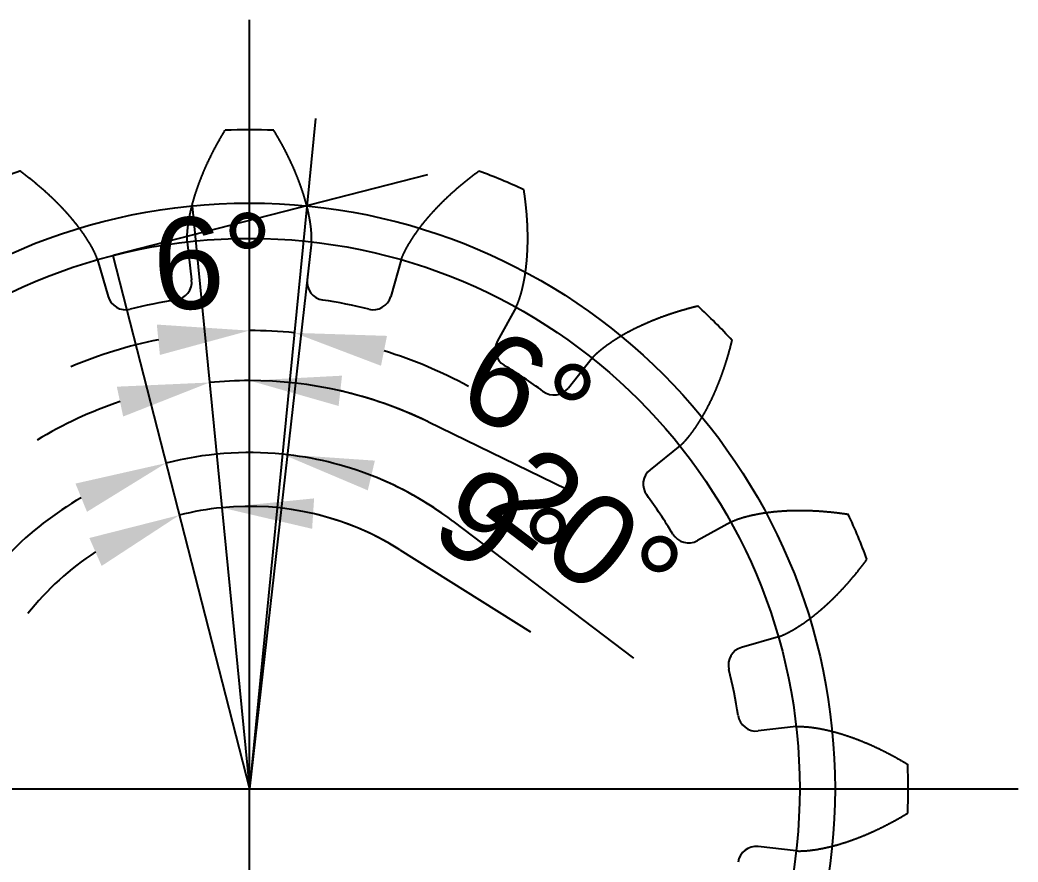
# Model space of a CAD drawing. Header units: millimetres. Extents: x 2331 to 2507, y 1421 to 1555.
# Drawn here: x 2403.15 to 2430.41, y 1525.05 to 1548.05 of the extents above; entities that cross this region are included whole.
import ezdxf

# ---------------------------------------------------------------- set-up
doc = ezdxf.new("R2010")
doc.units = ezdxf.units.MM
doc.header["$LTSCALE"] = 0.1
doc.styles.get("Standard").update_dxf_attribs({"font": 'arial.ttf'})
doc.dimstyles.new('ISO-25', dxfattribs={"dimtxt": 2.5, "dimasz": 2.5, "dimexe": 1.25, "dimexo": 0.625, "dimtad": 1, "dimtxsty": 'Standard', "dimcen": 2.5, "dimadec": 0, "dimazin": 0, "dimtfac": 1, "dimtmove": 0, "dimatfit": 3, "dimfxl": 0, "dimarcsym": 0})

# ---------------------------------------------------------------- blocks, each defined once
blk = doc.blocks.new('*D25')
at = {"color": 0, "lineweight": -2, "transparency": 16777216}
for start, end in [(84.375, 90), (101.465, 112.93), (61.445, 72.91)]:
    blk.add_arc((2409.414, 1527.052), 12.515, start, end, dxfattribs=at)
at = {"color": 0, "transparency": 16777216}
for points in [[(2406.885, 1539.732), (2406.969, 1538.902), (2409.414, 1539.567)], [(2413.01, 1538.606), (2413.174, 1539.423), (2410.641, 1539.506)]]:
    blk.add_solid(points, dxfattribs=at)
at = {"layer": 'Defpoints', "color": 0, "transparency": 16777216}
for p in [(2409.414, 1548.052), (2411.217, 1545.357), (2410.233, 1539.54), (2409.414, 1527.052), (2409.414, 1506.052)]:
    blk.add_point(p, dxfattribs=at)
at = {"color": 0, "transparency": 16777216, "insert": (2408.444, 1541.435), "char_height": 2.5, "attachment_point": 5, "rotation": 3.8609}
blk.add_mtext('6°', dxfattribs=at)
blk = doc.blocks.new('*D26')
at = {"color": 0, "lineweight": -2, "transparency": 16777216}
blk.add_line((2414.287, 1537.082), (2418.088, 1535.235), dxfattribs=at)
for start, end in [(90, 95.6108), (64.0875, 90), (64.2537, 77.1268), (108.484, 121.3572)]:
    blk.add_arc((2409.414, 1527.052), 11.15, start, end, dxfattribs=at)
at = {"color": 0, "transparency": 16777216}
for points in [[(2411.852, 1537.508), (2411.945, 1538.336), (2409.414, 1538.203)], [(2405.792, 1538.035), (2405.966, 1537.22), (2408.324, 1538.149)]]:
    blk.add_solid(points, dxfattribs=at)
at = {"layer": 'Defpoints', "color": 0, "transparency": 16777216}
for p in [(2409.414, 1548.052), (2407.85, 1542.975), (2408.687, 1538.179), (2409.414, 1527.052), (2409.414, 1506.052)]:
    blk.add_point(p, dxfattribs=at)
at = {"color": 0, "transparency": 16777216, "insert": (2417.019, 1537.869), "char_height": 2.5, "attachment_point": 5, "rotation": 334.0875}
blk.add_mtext('6°', dxfattribs=at)
blk = doc.blocks.new('*D27')
at = {"color": 0, "lineweight": -2, "transparency": 16777216}
blk.add_line((2413.526, 1533.58), (2417.09, 1531.336), dxfattribs=at)
for start, end in [(95.6108, 104.375), (57.7959, 95.6108), (58.3141, 76.9625), (123.0234, 141.6718)]:
    blk.add_arc((2409.414, 1527.052), 7.715, start, end, dxfattribs=at)
at = {"color": 0, "transparency": 16777216}
for points in [[(2411.128, 1534.153), (2411.182, 1534.984), (2408.66, 1534.73)], [(2405.042, 1533.902), (2405.377, 1533.139), (2407.499, 1534.526)]]:
    blk.add_solid(points, dxfattribs=at)
at = {"layer": 'Defpoints', "color": 0, "transparency": 16777216}
for p in [(2407.85, 1542.975), (2405.682, 1541.617), (2407.882, 1534.614), (2409.414, 1527.052), (2409.414, 1527.052)]:
    blk.add_point(p, dxfattribs=at)
at = {"color": 0, "transparency": 16777216, "insert": (2416.321, 1534.067), "char_height": 2.5, "attachment_point": 5, "rotation": 327.7959}
blk.add_mtext('9°', dxfattribs=at)
blk = doc.blocks.new('*D28')
at = {"color": 0, "lineweight": -2, "transparency": 16777216}
blk.add_line((2414.969, 1534.365), (2419.904, 1530.616), dxfattribs=at)
for start, end in [(84.375, 104.375), (52.7787, 84.375), (53.0804, 68.7277), (120.0223, 135.6696)]:
    blk.add_arc((2409.414, 1527.052), 9.183, start, end, dxfattribs=at)
at = {"color": 0, "transparency": 16777216}
for points in [[(2412.649, 1535.204), (2412.843, 1536.015), (2410.314, 1536.191)], [(2404.663, 1535.389), (2404.977, 1534.617), (2407.135, 1535.947)]]:
    blk.add_solid(points, dxfattribs=at)
at = {"layer": 'Defpoints', "color": 0, "transparency": 16777216}
for p in [(2411.217, 1545.357), (2405.682, 1541.617), (2408.183, 1536.152), (2409.414, 1527.052), (2409.414, 1527.052)]:
    blk.add_point(p, dxfattribs=at)
at = {"color": 0, "transparency": 16777216, "insert": (2418.587, 1534.004), "char_height": 2.5, "attachment_point": 5, "rotation": 322.7787}
blk.add_mtext('20°', dxfattribs=at)

msp = doc.modelspace()

# ---------------------------------------------------------------- linework, layer by layer
for p, q in [((2409.414, 1506.052), (2409.414, 1548.052)), ((2411.217, 1545.357), (2409.414, 1527.052)), ((2414.28, 1543.82), (2405.682, 1541.617)), ((2407.85, 1542.975), (2409.414, 1527.052)), ((2407.718, 1541.991), (2407.836, 1540.954)), ((2411.111, 1541.991), (2409.414, 1527.052)), ((2411.111, 1541.991), (2410.993, 1540.954)), ((2405.265, 1541.503), (2405.553, 1540.5)), ((2405.682, 1541.617), (2409.414, 1527.052)), ((2413.564, 1541.503), (2413.276, 1540.5)), ((2416.699, 1540.205), (2416.193, 1539.292)), ((2418.778, 1538.815), (2418.128, 1537.999)), ((2421.178, 1536.416), (2420.361, 1535.766)), ((2422.567, 1534.337), (2421.654, 1533.831)), ((2423.866, 1531.202), (2422.862, 1530.914)), ((2424.353, 1528.749), (2423.316, 1528.631)), ((2388.414, 1527.052), (2430.414, 1527.052)), ((2424.353, 1525.356), (2423.316, 1525.473))]:
    msp.add_line(p, q)
for radius in [16, 15.035]:
    msp.add_circle((2409.414, 1527.052), radius)
for centre, radius, start, end in [((2409.414, 1527.052), 18, 87.881, 92.119), ((2409.414, 1527.052), 18, 110.381, 114.619), ((2409.414, 1527.052), 18, 65.381, 69.619), ((2407.339, 1540.898), 0.5, 278.5257, 6.479), ((2411.49, 1540.898), 0.5, 173.521, 261.4743), ((2406.034, 1540.638), 0.5, 196.021, 283.9743), ((2412.795, 1540.638), 0.5, 256.0257, 343.979), ((2409.414, 1527.052), 13.5, 98.5257, 103.9743), ((2409.414, 1527.052), 13.5, 76.0257, 81.4743), ((2409.414, 1527.052), 18, 42.881, 47.119), ((2416.63, 1539.049), 0.5, 151.021, 238.9743), ((2409.414, 1527.052), 13.5, 53.5257, 58.9743), ((2417.737, 1538.31), 0.5, 233.5257, 321.479), ((2420.672, 1535.375), 0.5, 128.521, 216.4743), ((2409.414, 1527.052), 13.5, 31.0257, 36.4743), ((2409.414, 1527.052), 18, 20.381, 24.619), ((2421.412, 1534.268), 0.5, 211.0257, 298.979), ((2423, 1530.433), 0.5, 106.021, 193.9743), ((2409.414, 1527.052), 13.5, 8.5257, 13.9743), ((2423.26, 1529.128), 0.5, 188.5257, 276.479), ((2409.414, 1527.052), 18, 357.881, 2.119), ((2423.26, 1524.977), 0.5, 83.521, 171.4743)]:
    msp.add_arc(centre, radius, start, end)
for points in [[(2407.718, 1541.991), (2407.716, 1542.011), (2407.715, 1542.031), (2407.715, 1542.051), (2407.714, 1542.072), (2407.714, 1542.092), (2407.714, 1542.112), (2407.715, 1542.132), (2407.715, 1542.152), (2407.716, 1542.173), (2407.717, 1542.193), (2407.718, 1542.213), (2407.719, 1542.233), (2407.721, 1542.254), (2407.722, 1542.274), (2407.724, 1542.294), (2407.726, 1542.315), (2407.728, 1542.335), (2407.73, 1542.355), (2407.732, 1542.376), (2407.735, 1542.396), (2407.737, 1542.417), (2407.74, 1542.437), (2407.743, 1542.458), (2407.746, 1542.478), (2407.749, 1542.499), (2407.752, 1542.519), (2407.755, 1542.54), (2407.758, 1542.56), (2407.762, 1542.581), (2407.765, 1542.601), (2407.769, 1542.622), (2407.772, 1542.642), (2407.776, 1542.663), (2407.78, 1542.683), (2407.784, 1542.704), (2407.788, 1542.724), (2407.793, 1542.745), (2407.797, 1542.766), (2407.801, 1542.786), (2407.806, 1542.807), (2407.81, 1542.827), (2407.815, 1542.848), (2407.82, 1542.869), (2407.825, 1542.889), (2407.83, 1542.91), (2407.835, 1542.93), (2407.84, 1542.951), (2407.845, 1542.972), (2407.851, 1542.992), (2407.856, 1543.013), (2407.861, 1543.034), (2407.867, 1543.054), (2407.873, 1543.075), (2407.878, 1543.096), (2407.884, 1543.116), (2407.89, 1543.137), (2407.896, 1543.158), (2407.902, 1543.178), (2407.908, 1543.199), (2407.915, 1543.22), (2407.921, 1543.241), (2407.927, 1543.261), (2407.934, 1543.282), (2407.94, 1543.303), (2407.947, 1543.323), (2407.954, 1543.344), (2407.961, 1543.365), (2407.968, 1543.386), (2407.974, 1543.406), (2407.982, 1543.427), (2407.989, 1543.448), (2407.996, 1543.469), (2408.003, 1543.489), (2408.01, 1543.51), (2408.018, 1543.531), (2408.025, 1543.551), (2408.033, 1543.572), (2408.041, 1543.593), (2408.048, 1543.614), (2408.056, 1543.634), (2408.064, 1543.655), (2408.072, 1543.676), (2408.08, 1543.697), (2408.088, 1543.717), (2408.096, 1543.738), (2408.104, 1543.759), (2408.113, 1543.78), (2408.121, 1543.8), (2408.129, 1543.821), (2408.138, 1543.842), (2408.147, 1543.863), (2408.155, 1543.883), (2408.164, 1543.904), (2408.173, 1543.925), (2408.182, 1543.946), (2408.191, 1543.966), (2408.2, 1543.987), (2408.209, 1544.008), (2408.218, 1544.028), (2408.227, 1544.049), (2408.236, 1544.07), (2408.246, 1544.091), (2408.255, 1544.111), (2408.265, 1544.132), (2408.274, 1544.153), (2408.284, 1544.174), (2408.294, 1544.194), (2408.303, 1544.215), (2408.313, 1544.236), (2408.323, 1544.256), (2408.333, 1544.277), (2408.343, 1544.298), (2408.353, 1544.318), (2408.363, 1544.339), (2408.374, 1544.36), (2408.384, 1544.381), (2408.394, 1544.401), (2408.405, 1544.422), (2408.415, 1544.443), (2408.426, 1544.463), (2408.437, 1544.484), (2408.447, 1544.505), (2408.458, 1544.525), (2408.469, 1544.546), (2408.48, 1544.567), (2408.491, 1544.587), (2408.502, 1544.608), (2408.513, 1544.628), (2408.524, 1544.649), (2408.535, 1544.67), (2408.547, 1544.69), (2408.558, 1544.711), (2408.57, 1544.732), (2408.581, 1544.752), (2408.593, 1544.773), (2408.604, 1544.793), (2408.616, 1544.814), (2408.628, 1544.834), (2408.64, 1544.855), (2408.651, 1544.876), (2408.663, 1544.896), (2408.675, 1544.917), (2408.687, 1544.937), (2408.7, 1544.958), (2408.712, 1544.978), (2408.724, 1544.999), (2408.736, 1545.019), (2408.749, 1545.04)], [(2411.111, 1541.991), (2411.113, 1542.011), (2411.114, 1542.031), (2411.114, 1542.051), (2411.114, 1542.072), (2411.115, 1542.092), (2411.114, 1542.112), (2411.114, 1542.132), (2411.113, 1542.152), (2411.113, 1542.173), (2411.112, 1542.193), (2411.111, 1542.213), (2411.109, 1542.233), (2411.108, 1542.254), (2411.106, 1542.274), (2411.105, 1542.294), (2411.103, 1542.315), (2411.101, 1542.335), (2411.099, 1542.355), (2411.096, 1542.376), (2411.094, 1542.396), (2411.091, 1542.417), (2411.089, 1542.437), (2411.086, 1542.458), (2411.083, 1542.478), (2411.08, 1542.499), (2411.077, 1542.519), (2411.074, 1542.54), (2411.071, 1542.56), (2411.067, 1542.581), (2411.064, 1542.601), (2411.06, 1542.622), (2411.056, 1542.642), (2411.053, 1542.663), (2411.049, 1542.683), (2411.045, 1542.704), (2411.04, 1542.724), (2411.036, 1542.745), (2411.032, 1542.766), (2411.027, 1542.786), (2411.023, 1542.807), (2411.018, 1542.827), (2411.014, 1542.848), (2411.009, 1542.869), (2411.004, 1542.889), (2410.999, 1542.91), (2410.994, 1542.93), (2410.989, 1542.951), (2410.984, 1542.972), (2410.978, 1542.992), (2410.973, 1543.013), (2410.967, 1543.034), (2410.962, 1543.054), (2410.956, 1543.075), (2410.95, 1543.096), (2410.945, 1543.116), (2410.939, 1543.137), (2410.933, 1543.158), (2410.927, 1543.178), (2410.92, 1543.199), (2410.914, 1543.22), (2410.908, 1543.241), (2410.901, 1543.261), (2410.895, 1543.282), (2410.888, 1543.303), (2410.882, 1543.323), (2410.875, 1543.344), (2410.868, 1543.365), (2410.861, 1543.386), (2410.854, 1543.406), (2410.847, 1543.427), (2410.84, 1543.448), (2410.833, 1543.469), (2410.826, 1543.489), (2410.818, 1543.51), (2410.811, 1543.531), (2410.804, 1543.551), (2410.796, 1543.572), (2410.788, 1543.593), (2410.781, 1543.614), (2410.773, 1543.634), (2410.765, 1543.655), (2410.757, 1543.676), (2410.749, 1543.697), (2410.741, 1543.717), (2410.733, 1543.738), (2410.725, 1543.759), (2410.716, 1543.78), (2410.708, 1543.8), (2410.699, 1543.821), (2410.691, 1543.842), (2410.682, 1543.863), (2410.674, 1543.883), (2410.665, 1543.904), (2410.656, 1543.925), (2410.647, 1543.946), (2410.638, 1543.966), (2410.629, 1543.987), (2410.62, 1544.008), (2410.611, 1544.028), (2410.602, 1544.049), (2410.593, 1544.07), (2410.583, 1544.091), (2410.574, 1544.111), (2410.564, 1544.132), (2410.555, 1544.153), (2410.545, 1544.174), (2410.535, 1544.194), (2410.526, 1544.215), (2410.516, 1544.236), (2410.506, 1544.256), (2410.496, 1544.277), (2410.486, 1544.298), (2410.476, 1544.318), (2410.465, 1544.339), (2410.455, 1544.36), (2410.445, 1544.381), (2410.434, 1544.401), (2410.424, 1544.422), (2410.414, 1544.443), (2410.403, 1544.463), (2410.392, 1544.484), (2410.382, 1544.505), (2410.371, 1544.525), (2410.36, 1544.546), (2410.349, 1544.567), (2410.338, 1544.587), (2410.327, 1544.608), (2410.316, 1544.628), (2410.305, 1544.649), (2410.293, 1544.67), (2410.282, 1544.69), (2410.271, 1544.711), (2410.259, 1544.732), (2410.248, 1544.752), (2410.236, 1544.773), (2410.225, 1544.793), (2410.213, 1544.814), (2410.201, 1544.834), (2410.189, 1544.855), (2410.177, 1544.876), (2410.165, 1544.896), (2410.153, 1544.917), (2410.141, 1544.937), (2410.129, 1544.958), (2410.117, 1544.978), (2410.105, 1544.999), (2410.092, 1545.019), (2410.08, 1545.04)], [(2405.265, 1541.503), (2405.259, 1541.522), (2405.252, 1541.541), (2405.245, 1541.56), (2405.237, 1541.579), (2405.23, 1541.597), (2405.222, 1541.616), (2405.214, 1541.635), (2405.206, 1541.653), (2405.197, 1541.671), (2405.188, 1541.69), (2405.18, 1541.708), (2405.171, 1541.726), (2405.162, 1541.745), (2405.152, 1541.763), (2405.143, 1541.781), (2405.134, 1541.799), (2405.124, 1541.817), (2405.114, 1541.835), (2405.104, 1541.853), (2405.094, 1541.871), (2405.084, 1541.889), (2405.074, 1541.907), (2405.063, 1541.925), (2405.053, 1541.942), (2405.042, 1541.96), (2405.032, 1541.978), (2405.021, 1541.996), (2405.01, 1542.013), (2404.999, 1542.031), (2404.988, 1542.049), (2404.977, 1542.066), (2404.965, 1542.084), (2404.954, 1542.101), (2404.942, 1542.119), (2404.931, 1542.136), (2404.919, 1542.154), (2404.907, 1542.171), (2404.896, 1542.188), (2404.884, 1542.206), (2404.872, 1542.223), (2404.859, 1542.24), (2404.847, 1542.258), (2404.835, 1542.275), (2404.822, 1542.292), (2404.81, 1542.309), (2404.797, 1542.326), (2404.785, 1542.343), (2404.772, 1542.36), (2404.759, 1542.377), (2404.746, 1542.394), (2404.733, 1542.411), (2404.72, 1542.428), (2404.707, 1542.445), (2404.694, 1542.462), (2404.681, 1542.479), (2404.667, 1542.496), (2404.654, 1542.513), (2404.64, 1542.53), (2404.627, 1542.546), (2404.613, 1542.563), (2404.599, 1542.58), (2404.585, 1542.596), (2404.571, 1542.613), (2404.557, 1542.63), (2404.543, 1542.646), (2404.529, 1542.663), (2404.515, 1542.679), (2404.501, 1542.696), (2404.486, 1542.712), (2404.472, 1542.729), (2404.457, 1542.745), (2404.443, 1542.762), (2404.428, 1542.778), (2404.413, 1542.794), (2404.399, 1542.811), (2404.384, 1542.827), (2404.369, 1542.843), (2404.354, 1542.86), (2404.339, 1542.876), (2404.324, 1542.892), (2404.308, 1542.908), (2404.293, 1542.924), (2404.278, 1542.94), (2404.262, 1542.956), (2404.247, 1542.972), (2404.231, 1542.988), (2404.216, 1543.004), (2404.2, 1543.02), (2404.184, 1543.036), (2404.169, 1543.052), (2404.153, 1543.068), (2404.137, 1543.084), (2404.121, 1543.1), (2404.105, 1543.116), (2404.089, 1543.131), (2404.072, 1543.147), (2404.056, 1543.163), (2404.04, 1543.178), (2404.023, 1543.194), (2404.007, 1543.21), (2403.99, 1543.225), (2403.974, 1543.241), (2403.957, 1543.256), (2403.941, 1543.272), (2403.924, 1543.287), (2403.907, 1543.303), (2403.89, 1543.318), (2403.873, 1543.334), (2403.856, 1543.349), (2403.839, 1543.364), (2403.822, 1543.38), (2403.805, 1543.395), (2403.787, 1543.41), (2403.77, 1543.425), (2403.753, 1543.441), (2403.735, 1543.456), (2403.718, 1543.471), (2403.7, 1543.486), (2403.682, 1543.501), (2403.665, 1543.516), (2403.647, 1543.531), (2403.629, 1543.546), (2403.611, 1543.561), (2403.593, 1543.576), (2403.575, 1543.591), (2403.557, 1543.606), (2403.539, 1543.621), (2403.521, 1543.636), (2403.503, 1543.65), (2403.485, 1543.665), (2403.466, 1543.68), (2403.448, 1543.694), (2403.429, 1543.709), (2403.411, 1543.724), (2403.392, 1543.738), (2403.374, 1543.753), (2403.355, 1543.767), (2403.336, 1543.782), (2403.317, 1543.796), (2403.299, 1543.811), (2403.28, 1543.825), (2403.261, 1543.84), (2403.242, 1543.854), (2403.223, 1543.868), (2403.203, 1543.883), (2403.184, 1543.897), (2403.165, 1543.911), (2403.146, 1543.925)], [(2413.564, 1541.503), (2413.57, 1541.522), (2413.577, 1541.541), (2413.584, 1541.56), (2413.591, 1541.579), (2413.599, 1541.597), (2413.607, 1541.616), (2413.615, 1541.635), (2413.623, 1541.653), (2413.632, 1541.671), (2413.64, 1541.69), (2413.649, 1541.708), (2413.658, 1541.726), (2413.667, 1541.745), (2413.676, 1541.763), (2413.686, 1541.781), (2413.695, 1541.799), (2413.705, 1541.817), (2413.715, 1541.835), (2413.725, 1541.853), (2413.735, 1541.871), (2413.745, 1541.889), (2413.755, 1541.907), (2413.765, 1541.925), (2413.776, 1541.942), (2413.786, 1541.96), (2413.797, 1541.978), (2413.808, 1541.996), (2413.819, 1542.013), (2413.83, 1542.031), (2413.841, 1542.049), (2413.852, 1542.066), (2413.863, 1542.084), (2413.875, 1542.101), (2413.886, 1542.119), (2413.898, 1542.136), (2413.91, 1542.154), (2413.921, 1542.171), (2413.933, 1542.188), (2413.945, 1542.206), (2413.957, 1542.223), (2413.969, 1542.24), (2413.982, 1542.258), (2413.994, 1542.275), (2414.006, 1542.292), (2414.019, 1542.309), (2414.031, 1542.326), (2414.044, 1542.343), (2414.057, 1542.36), (2414.07, 1542.377), (2414.083, 1542.394), (2414.096, 1542.411), (2414.109, 1542.428), (2414.122, 1542.445), (2414.135, 1542.462), (2414.148, 1542.479), (2414.162, 1542.496), (2414.175, 1542.513), (2414.189, 1542.53), (2414.202, 1542.546), (2414.216, 1542.563), (2414.23, 1542.58), (2414.244, 1542.596), (2414.257, 1542.613), (2414.271, 1542.63), (2414.286, 1542.646), (2414.3, 1542.663), (2414.314, 1542.679), (2414.328, 1542.696), (2414.343, 1542.712), (2414.357, 1542.729), (2414.371, 1542.745), (2414.386, 1542.762), (2414.401, 1542.778), (2414.415, 1542.794), (2414.43, 1542.811), (2414.445, 1542.827), (2414.46, 1542.843), (2414.475, 1542.86), (2414.49, 1542.876), (2414.505, 1542.892), (2414.52, 1542.908), (2414.536, 1542.924), (2414.551, 1542.94), (2414.566, 1542.956), (2414.582, 1542.972), (2414.597, 1542.988), (2414.613, 1543.004), (2414.629, 1543.02), (2414.644, 1543.036), (2414.66, 1543.052), (2414.676, 1543.068), (2414.692, 1543.084), (2414.708, 1543.1), (2414.724, 1543.116), (2414.74, 1543.131), (2414.756, 1543.147), (2414.773, 1543.163), (2414.789, 1543.178), (2414.805, 1543.194), (2414.822, 1543.21), (2414.838, 1543.225), (2414.855, 1543.241), (2414.872, 1543.256), (2414.888, 1543.272), (2414.905, 1543.287), (2414.922, 1543.303), (2414.939, 1543.318), (2414.956, 1543.334), (2414.973, 1543.349), (2414.99, 1543.364), (2415.007, 1543.38), (2415.024, 1543.395), (2415.041, 1543.41), (2415.059, 1543.425), (2415.076, 1543.441), (2415.094, 1543.456), (2415.111, 1543.471), (2415.129, 1543.486), (2415.146, 1543.501), (2415.164, 1543.516), (2415.182, 1543.531), (2415.2, 1543.546), (2415.217, 1543.561), (2415.235, 1543.576), (2415.253, 1543.591), (2415.271, 1543.606), (2415.29, 1543.621), (2415.308, 1543.636), (2415.326, 1543.65), (2415.344, 1543.665), (2415.363, 1543.68), (2415.381, 1543.694), (2415.399, 1543.709), (2415.418, 1543.724), (2415.437, 1543.738), (2415.455, 1543.753), (2415.474, 1543.767), (2415.493, 1543.782), (2415.511, 1543.796), (2415.53, 1543.811), (2415.549, 1543.825), (2415.568, 1543.84), (2415.587, 1543.854), (2415.606, 1543.868), (2415.625, 1543.883), (2415.645, 1543.897), (2415.664, 1543.911), (2415.683, 1543.925)], [(2416.699, 1540.205), (2416.708, 1540.223), (2416.716, 1540.241), (2416.725, 1540.259), (2416.733, 1540.278), (2416.741, 1540.296), (2416.748, 1540.315), (2416.755, 1540.334), (2416.763, 1540.353), (2416.77, 1540.372), (2416.777, 1540.391), (2416.783, 1540.41), (2416.79, 1540.429), (2416.796, 1540.448), (2416.803, 1540.468), (2416.809, 1540.487), (2416.815, 1540.507), (2416.821, 1540.526), (2416.827, 1540.546), (2416.832, 1540.566), (2416.838, 1540.586), (2416.844, 1540.605), (2416.849, 1540.625), (2416.854, 1540.645), (2416.859, 1540.665), (2416.865, 1540.685), (2416.869, 1540.705), (2416.874, 1540.726), (2416.879, 1540.746), (2416.884, 1540.766), (2416.888, 1540.786), (2416.893, 1540.807), (2416.897, 1540.827), (2416.902, 1540.848), (2416.906, 1540.868), (2416.91, 1540.889), (2416.914, 1540.909), (2416.918, 1540.93), (2416.922, 1540.95), (2416.926, 1540.971), (2416.929, 1540.992), (2416.933, 1541.013), (2416.937, 1541.034), (2416.94, 1541.054), (2416.944, 1541.075), (2416.947, 1541.096), (2416.95, 1541.117), (2416.953, 1541.138), (2416.956, 1541.159), (2416.959, 1541.181), (2416.962, 1541.202), (2416.965, 1541.223), (2416.968, 1541.244), (2416.97, 1541.265), (2416.973, 1541.287), (2416.976, 1541.308), (2416.978, 1541.329), (2416.98, 1541.351), (2416.983, 1541.372), (2416.985, 1541.394), (2416.987, 1541.415), (2416.989, 1541.437), (2416.991, 1541.458), (2416.993, 1541.48), (2416.995, 1541.502), (2416.997, 1541.523), (2416.998, 1541.545), (2417, 1541.567), (2417.002, 1541.589), (2417.003, 1541.61), (2417.005, 1541.632), (2417.006, 1541.654), (2417.007, 1541.676), (2417.008, 1541.698), (2417.01, 1541.72), (2417.011, 1541.742), (2417.012, 1541.764), (2417.013, 1541.786), (2417.014, 1541.808), (2417.014, 1541.83), (2417.015, 1541.852), (2417.016, 1541.875), (2417.016, 1541.897), (2417.017, 1541.919), (2417.017, 1541.941), (2417.018, 1541.963), (2417.018, 1541.986), (2417.018, 1542.008), (2417.019, 1542.031), (2417.019, 1542.053), (2417.019, 1542.075), (2417.019, 1542.098), (2417.019, 1542.12), (2417.019, 1542.143), (2417.018, 1542.165), (2417.018, 1542.188), (2417.018, 1542.21), (2417.017, 1542.233), (2417.017, 1542.256), (2417.016, 1542.278), (2417.016, 1542.301), (2417.015, 1542.324), (2417.015, 1542.346), (2417.014, 1542.369), (2417.013, 1542.392), (2417.012, 1542.415), (2417.011, 1542.438), (2417.01, 1542.46), (2417.009, 1542.483), (2417.008, 1542.506), (2417.006, 1542.529), (2417.005, 1542.552), (2417.004, 1542.575), (2417.002, 1542.598), (2417.001, 1542.621), (2416.999, 1542.644), (2416.998, 1542.667), (2416.996, 1542.69), (2416.994, 1542.713), (2416.992, 1542.736), (2416.991, 1542.76), (2416.989, 1542.783), (2416.987, 1542.806), (2416.985, 1542.829), (2416.983, 1542.852), (2416.98, 1542.876), (2416.978, 1542.899), (2416.976, 1542.922), (2416.973, 1542.946), (2416.971, 1542.969), (2416.968, 1542.992), (2416.966, 1543.016), (2416.963, 1543.039), (2416.961, 1543.062), (2416.958, 1543.086), (2416.955, 1543.109), (2416.952, 1543.133), (2416.949, 1543.156), (2416.946, 1543.18), (2416.943, 1543.203), (2416.94, 1543.227), (2416.937, 1543.25), (2416.934, 1543.274), (2416.93, 1543.298), (2416.927, 1543.321), (2416.924, 1543.345), (2416.92, 1543.369), (2416.917, 1543.392), (2416.913, 1543.416)], [(2418.778, 1538.815), (2418.791, 1538.831), (2418.805, 1538.845), (2418.819, 1538.86), (2418.833, 1538.875), (2418.847, 1538.889), (2418.861, 1538.903), (2418.876, 1538.917), (2418.89, 1538.931), (2418.905, 1538.945), (2418.92, 1538.958), (2418.935, 1538.972), (2418.951, 1538.985), (2418.966, 1538.999), (2418.981, 1539.012), (2418.997, 1539.025), (2419.013, 1539.038), (2419.029, 1539.051), (2419.045, 1539.064), (2419.061, 1539.077), (2419.077, 1539.09), (2419.093, 1539.102), (2419.109, 1539.115), (2419.126, 1539.128), (2419.142, 1539.14), (2419.159, 1539.152), (2419.175, 1539.165), (2419.192, 1539.177), (2419.209, 1539.189), (2419.226, 1539.201), (2419.243, 1539.213), (2419.26, 1539.225), (2419.277, 1539.237), (2419.294, 1539.249), (2419.312, 1539.261), (2419.329, 1539.272), (2419.347, 1539.284), (2419.364, 1539.295), (2419.382, 1539.307), (2419.399, 1539.318), (2419.417, 1539.33), (2419.435, 1539.341), (2419.453, 1539.352), (2419.471, 1539.363), (2419.489, 1539.375), (2419.507, 1539.386), (2419.525, 1539.397), (2419.543, 1539.408), (2419.562, 1539.419), (2419.58, 1539.429), (2419.598, 1539.44), (2419.617, 1539.451), (2419.636, 1539.462), (2419.654, 1539.472), (2419.673, 1539.483), (2419.692, 1539.493), (2419.71, 1539.504), (2419.729, 1539.514), (2419.748, 1539.524), (2419.767, 1539.535), (2419.786, 1539.545), (2419.805, 1539.555), (2419.825, 1539.565), (2419.844, 1539.575), (2419.863, 1539.585), (2419.882, 1539.595), (2419.902, 1539.605), (2419.921, 1539.615), (2419.941, 1539.625), (2419.96, 1539.634), (2419.98, 1539.644), (2420, 1539.654), (2420.019, 1539.663), (2420.039, 1539.673), (2420.059, 1539.682), (2420.079, 1539.692), (2420.099, 1539.701), (2420.119, 1539.71), (2420.139, 1539.72), (2420.159, 1539.729), (2420.179, 1539.738), (2420.2, 1539.747), (2420.22, 1539.756), (2420.24, 1539.765), (2420.261, 1539.774), (2420.281, 1539.783), (2420.301, 1539.792), (2420.322, 1539.801), (2420.343, 1539.81), (2420.363, 1539.818), (2420.384, 1539.827), (2420.405, 1539.835), (2420.425, 1539.844), (2420.446, 1539.852), (2420.467, 1539.861), (2420.488, 1539.869), (2420.509, 1539.878), (2420.53, 1539.886), (2420.551, 1539.894), (2420.572, 1539.902), (2420.593, 1539.911), (2420.615, 1539.919), (2420.636, 1539.927), (2420.657, 1539.935), (2420.679, 1539.943), (2420.7, 1539.95), (2420.722, 1539.958), (2420.743, 1539.966), (2420.765, 1539.974), (2420.786, 1539.981), (2420.808, 1539.989), (2420.83, 1539.997), (2420.851, 1540.004), (2420.873, 1540.012), (2420.895, 1540.019), (2420.917, 1540.027), (2420.939, 1540.034), (2420.961, 1540.041), (2420.983, 1540.048), (2421.005, 1540.056), (2421.027, 1540.063), (2421.049, 1540.07), (2421.071, 1540.077), (2421.093, 1540.084), (2421.116, 1540.091), (2421.138, 1540.098), (2421.16, 1540.104), (2421.183, 1540.111), (2421.205, 1540.118), (2421.228, 1540.125), (2421.25, 1540.131), (2421.273, 1540.138), (2421.295, 1540.144), (2421.318, 1540.151), (2421.341, 1540.157), (2421.364, 1540.164), (2421.386, 1540.17), (2421.409, 1540.176), (2421.432, 1540.182), (2421.455, 1540.189), (2421.478, 1540.195), (2421.501, 1540.201), (2421.524, 1540.207), (2421.547, 1540.213), (2421.57, 1540.219), (2421.593, 1540.225), (2421.617, 1540.231), (2421.64, 1540.236), (2421.663, 1540.242)], [(2421.178, 1536.416), (2421.193, 1536.429), (2421.208, 1536.443), (2421.222, 1536.456), (2421.237, 1536.47), (2421.251, 1536.485), (2421.265, 1536.499), (2421.279, 1536.513), (2421.293, 1536.528), (2421.307, 1536.543), (2421.321, 1536.558), (2421.334, 1536.573), (2421.348, 1536.588), (2421.361, 1536.604), (2421.374, 1536.619), (2421.387, 1536.635), (2421.4, 1536.651), (2421.413, 1536.666), (2421.426, 1536.682), (2421.439, 1536.698), (2421.452, 1536.714), (2421.465, 1536.731), (2421.477, 1536.747), (2421.49, 1536.763), (2421.502, 1536.78), (2421.515, 1536.797), (2421.527, 1536.813), (2421.539, 1536.83), (2421.551, 1536.847), (2421.563, 1536.864), (2421.575, 1536.881), (2421.587, 1536.898), (2421.599, 1536.915), (2421.611, 1536.932), (2421.623, 1536.949), (2421.634, 1536.967), (2421.646, 1536.984), (2421.658, 1537.002), (2421.669, 1537.019), (2421.681, 1537.037), (2421.692, 1537.055), (2421.703, 1537.073), (2421.715, 1537.091), (2421.726, 1537.109), (2421.737, 1537.127), (2421.748, 1537.145), (2421.759, 1537.163), (2421.77, 1537.181), (2421.781, 1537.199), (2421.792, 1537.218), (2421.802, 1537.236), (2421.813, 1537.255), (2421.824, 1537.273), (2421.834, 1537.292), (2421.845, 1537.311), (2421.855, 1537.329), (2421.866, 1537.348), (2421.876, 1537.367), (2421.887, 1537.386), (2421.897, 1537.405), (2421.907, 1537.424), (2421.917, 1537.443), (2421.927, 1537.462), (2421.937, 1537.482), (2421.947, 1537.501), (2421.957, 1537.52), (2421.967, 1537.54), (2421.977, 1537.559), (2421.987, 1537.579), (2421.997, 1537.598), (2422.006, 1537.618), (2422.016, 1537.637), (2422.026, 1537.657), (2422.035, 1537.677), (2422.045, 1537.697), (2422.054, 1537.717), (2422.063, 1537.737), (2422.073, 1537.757), (2422.082, 1537.777), (2422.091, 1537.797), (2422.1, 1537.817), (2422.109, 1537.837), (2422.118, 1537.858), (2422.127, 1537.878), (2422.136, 1537.898), (2422.145, 1537.919), (2422.154, 1537.939), (2422.163, 1537.96), (2422.172, 1537.98), (2422.18, 1538.001), (2422.189, 1538.022), (2422.198, 1538.042), (2422.206, 1538.063), (2422.215, 1538.084), (2422.223, 1538.105), (2422.232, 1538.126), (2422.24, 1538.147), (2422.248, 1538.168), (2422.256, 1538.189), (2422.265, 1538.21), (2422.273, 1538.231), (2422.281, 1538.253), (2422.289, 1538.274), (2422.297, 1538.295), (2422.305, 1538.316), (2422.313, 1538.338), (2422.32, 1538.359), (2422.328, 1538.381), (2422.336, 1538.402), (2422.344, 1538.424), (2422.351, 1538.446), (2422.359, 1538.467), (2422.366, 1538.489), (2422.374, 1538.511), (2422.381, 1538.533), (2422.389, 1538.555), (2422.396, 1538.577), (2422.403, 1538.599), (2422.411, 1538.621), (2422.418, 1538.643), (2422.425, 1538.665), (2422.432, 1538.687), (2422.439, 1538.709), (2422.446, 1538.731), (2422.453, 1538.754), (2422.46, 1538.776), (2422.467, 1538.798), (2422.473, 1538.821), (2422.48, 1538.843), (2422.487, 1538.866), (2422.493, 1538.888), (2422.5, 1538.911), (2422.507, 1538.933), (2422.513, 1538.956), (2422.519, 1538.979), (2422.526, 1539.001), (2422.532, 1539.024), (2422.538, 1539.047), (2422.545, 1539.07), (2422.551, 1539.093), (2422.557, 1539.116), (2422.563, 1539.139), (2422.569, 1539.162), (2422.575, 1539.185), (2422.581, 1539.208), (2422.587, 1539.231), (2422.593, 1539.254), (2422.599, 1539.278), (2422.604, 1539.301)], [(2422.567, 1534.337), (2422.585, 1534.346), (2422.603, 1534.354), (2422.621, 1534.363), (2422.64, 1534.371), (2422.658, 1534.378), (2422.677, 1534.386), (2422.696, 1534.393), (2422.715, 1534.4), (2422.734, 1534.407), (2422.753, 1534.414), (2422.772, 1534.421), (2422.791, 1534.428), (2422.811, 1534.434), (2422.83, 1534.44), (2422.85, 1534.447), (2422.869, 1534.453), (2422.889, 1534.459), (2422.908, 1534.465), (2422.928, 1534.47), (2422.948, 1534.476), (2422.968, 1534.481), (2422.987, 1534.487), (2423.007, 1534.492), (2423.027, 1534.497), (2423.047, 1534.502), (2423.068, 1534.507), (2423.088, 1534.512), (2423.108, 1534.517), (2423.128, 1534.522), (2423.149, 1534.526), (2423.169, 1534.531), (2423.189, 1534.535), (2423.21, 1534.539), (2423.23, 1534.544), (2423.251, 1534.548), (2423.271, 1534.552), (2423.292, 1534.556), (2423.313, 1534.56), (2423.333, 1534.564), (2423.354, 1534.567), (2423.375, 1534.571), (2423.396, 1534.574), (2423.417, 1534.578), (2423.438, 1534.581), (2423.459, 1534.585), (2423.48, 1534.588), (2423.501, 1534.591), (2423.522, 1534.594), (2423.543, 1534.597), (2423.564, 1534.6), (2423.585, 1534.603), (2423.606, 1534.606), (2423.628, 1534.608), (2423.649, 1534.611), (2423.67, 1534.613), (2423.692, 1534.616), (2423.713, 1534.618), (2423.734, 1534.62), (2423.756, 1534.623), (2423.777, 1534.625), (2423.799, 1534.627), (2423.821, 1534.629), (2423.842, 1534.631), (2423.864, 1534.633), (2423.886, 1534.635), (2423.907, 1534.636), (2423.929, 1534.638), (2423.951, 1534.639), (2423.973, 1534.641), (2423.994, 1534.642), (2424.016, 1534.644), (2424.038, 1534.645), (2424.06, 1534.646), (2424.082, 1534.647), (2424.104, 1534.649), (2424.126, 1534.65), (2424.148, 1534.65), (2424.17, 1534.651), (2424.192, 1534.652), (2424.215, 1534.653), (2424.237, 1534.654), (2424.259, 1534.654), (2424.281, 1534.655), (2424.303, 1534.655), (2424.326, 1534.656), (2424.348, 1534.656), (2424.37, 1534.656), (2424.393, 1534.656), (2424.415, 1534.657), (2424.438, 1534.657), (2424.46, 1534.657), (2424.482, 1534.657), (2424.505, 1534.656), (2424.527, 1534.656), (2424.55, 1534.656), (2424.573, 1534.656), (2424.595, 1534.655), (2424.618, 1534.655), (2424.641, 1534.654), (2424.663, 1534.654), (2424.686, 1534.653), (2424.709, 1534.652), (2424.731, 1534.652), (2424.754, 1534.651), (2424.777, 1534.65), (2424.8, 1534.649), (2424.823, 1534.648), (2424.846, 1534.647), (2424.868, 1534.645), (2424.891, 1534.644), (2424.914, 1534.643), (2424.937, 1534.642), (2424.96, 1534.64), (2424.983, 1534.639), (2425.006, 1534.637), (2425.029, 1534.635), (2425.052, 1534.634), (2425.076, 1534.632), (2425.099, 1534.63), (2425.122, 1534.628), (2425.145, 1534.626), (2425.168, 1534.624), (2425.191, 1534.622), (2425.215, 1534.62), (2425.238, 1534.618), (2425.261, 1534.616), (2425.284, 1534.614), (2425.308, 1534.611), (2425.331, 1534.609), (2425.354, 1534.606), (2425.378, 1534.604), (2425.401, 1534.601), (2425.425, 1534.598), (2425.448, 1534.596), (2425.472, 1534.593), (2425.495, 1534.59), (2425.519, 1534.587), (2425.542, 1534.584), (2425.566, 1534.581), (2425.589, 1534.578), (2425.613, 1534.575), (2425.636, 1534.571), (2425.66, 1534.568), (2425.684, 1534.565), (2425.707, 1534.561), (2425.731, 1534.558), (2425.754, 1534.554), (2425.778, 1534.551)], [(2423.866, 1531.202), (2423.885, 1531.208), (2423.904, 1531.215), (2423.922, 1531.222), (2423.941, 1531.229), (2423.96, 1531.237), (2423.978, 1531.245), (2423.997, 1531.253), (2424.015, 1531.261), (2424.034, 1531.27), (2424.052, 1531.278), (2424.07, 1531.287), (2424.089, 1531.296), (2424.107, 1531.305), (2424.125, 1531.314), (2424.143, 1531.324), (2424.161, 1531.333), (2424.179, 1531.343), (2424.197, 1531.353), (2424.215, 1531.362), (2424.233, 1531.372), (2424.251, 1531.383), (2424.269, 1531.393), (2424.287, 1531.403), (2424.305, 1531.414), (2424.322, 1531.424), (2424.34, 1531.435), (2424.358, 1531.446), (2424.376, 1531.457), (2424.393, 1531.468), (2424.411, 1531.479), (2424.428, 1531.49), (2424.446, 1531.501), (2424.463, 1531.513), (2424.481, 1531.524), (2424.498, 1531.536), (2424.516, 1531.547), (2424.533, 1531.559), (2424.551, 1531.571), (2424.568, 1531.583), (2424.585, 1531.595), (2424.603, 1531.607), (2424.62, 1531.619), (2424.637, 1531.632), (2424.654, 1531.644), (2424.671, 1531.657), (2424.688, 1531.669), (2424.706, 1531.682), (2424.723, 1531.695), (2424.74, 1531.707), (2424.757, 1531.72), (2424.774, 1531.733), (2424.791, 1531.746), (2424.808, 1531.76), (2424.824, 1531.773), (2424.841, 1531.786), (2424.858, 1531.799), (2424.875, 1531.813), (2424.892, 1531.826), (2424.909, 1531.84), (2424.925, 1531.854), (2424.942, 1531.868), (2424.959, 1531.881), (2424.975, 1531.895), (2424.992, 1531.909), (2425.009, 1531.923), (2425.025, 1531.937), (2425.042, 1531.952), (2425.058, 1531.966), (2425.075, 1531.98), (2425.091, 1531.995), (2425.108, 1532.009), (2425.124, 1532.024), (2425.14, 1532.038), (2425.157, 1532.053), (2425.173, 1532.068), (2425.189, 1532.083), (2425.206, 1532.098), (2425.222, 1532.113), (2425.238, 1532.128), (2425.254, 1532.143), (2425.27, 1532.158), (2425.286, 1532.173), (2425.303, 1532.189), (2425.319, 1532.204), (2425.335, 1532.22), (2425.351, 1532.235), (2425.367, 1532.251), (2425.383, 1532.266), (2425.399, 1532.282), (2425.414, 1532.298), (2425.43, 1532.314), (2425.446, 1532.33), (2425.462, 1532.346), (2425.478, 1532.362), (2425.494, 1532.378), (2425.509, 1532.394), (2425.525, 1532.41), (2425.541, 1532.427), (2425.556, 1532.443), (2425.572, 1532.46), (2425.588, 1532.476), (2425.603, 1532.493), (2425.619, 1532.509), (2425.634, 1532.526), (2425.65, 1532.543), (2425.665, 1532.56), (2425.681, 1532.577), (2425.696, 1532.594), (2425.711, 1532.611), (2425.727, 1532.628), (2425.742, 1532.645), (2425.757, 1532.662), (2425.772, 1532.679), (2425.788, 1532.697), (2425.803, 1532.714), (2425.818, 1532.731), (2425.833, 1532.749), (2425.848, 1532.767), (2425.863, 1532.784), (2425.878, 1532.802), (2425.893, 1532.82), (2425.908, 1532.837), (2425.923, 1532.855), (2425.938, 1532.873), (2425.953, 1532.891), (2425.968, 1532.909), (2425.983, 1532.927), (2425.998, 1532.946), (2426.012, 1532.964), (2426.027, 1532.982), (2426.042, 1533), (2426.057, 1533.019), (2426.071, 1533.037), (2426.086, 1533.056), (2426.101, 1533.074), (2426.115, 1533.093), (2426.13, 1533.112), (2426.144, 1533.13), (2426.159, 1533.149), (2426.173, 1533.168), (2426.188, 1533.187), (2426.202, 1533.206), (2426.216, 1533.225), (2426.231, 1533.244), (2426.245, 1533.263), (2426.259, 1533.282), (2426.273, 1533.302), (2426.288, 1533.321)], [(2424.353, 1528.749), (2424.373, 1528.75), (2424.394, 1528.751), (2424.414, 1528.752), (2424.434, 1528.752), (2424.454, 1528.752), (2424.474, 1528.752), (2424.494, 1528.752), (2424.514, 1528.751), (2424.535, 1528.75), (2424.555, 1528.75), (2424.575, 1528.748), (2424.596, 1528.747), (2424.616, 1528.746), (2424.636, 1528.744), (2424.657, 1528.742), (2424.677, 1528.741), (2424.697, 1528.739), (2424.718, 1528.736), (2424.738, 1528.734), (2424.759, 1528.732), (2424.779, 1528.729), (2424.799, 1528.727), (2424.82, 1528.724), (2424.84, 1528.721), (2424.861, 1528.718), (2424.881, 1528.715), (2424.902, 1528.712), (2424.922, 1528.708), (2424.943, 1528.705), (2424.963, 1528.702), (2424.984, 1528.698), (2425.004, 1528.694), (2425.025, 1528.69), (2425.045, 1528.686), (2425.066, 1528.682), (2425.087, 1528.678), (2425.107, 1528.674), (2425.128, 1528.67), (2425.148, 1528.665), (2425.169, 1528.661), (2425.19, 1528.656), (2425.21, 1528.651), (2425.231, 1528.647), (2425.251, 1528.642), (2425.272, 1528.637), (2425.293, 1528.632), (2425.313, 1528.627), (2425.334, 1528.621), (2425.355, 1528.616), (2425.375, 1528.611), (2425.396, 1528.605), (2425.417, 1528.6), (2425.437, 1528.594), (2425.458, 1528.588), (2425.479, 1528.582), (2425.499, 1528.576), (2425.52, 1528.57), (2425.541, 1528.564), (2425.561, 1528.558), (2425.582, 1528.552), (2425.603, 1528.546), (2425.624, 1528.539), (2425.644, 1528.533), (2425.665, 1528.526), (2425.686, 1528.519), (2425.706, 1528.513), (2425.727, 1528.506), (2425.748, 1528.499), (2425.769, 1528.492), (2425.789, 1528.485), (2425.81, 1528.478), (2425.831, 1528.471), (2425.851, 1528.464), (2425.872, 1528.456), (2425.893, 1528.449), (2425.914, 1528.441), (2425.934, 1528.434), (2425.955, 1528.426), (2425.976, 1528.418), (2425.997, 1528.411), (2426.017, 1528.403), (2426.038, 1528.395), (2426.059, 1528.387), (2426.08, 1528.379), (2426.1, 1528.371), (2426.121, 1528.362), (2426.142, 1528.354), (2426.163, 1528.346), (2426.183, 1528.337), (2426.204, 1528.329), (2426.225, 1528.32), (2426.246, 1528.311), (2426.266, 1528.303), (2426.287, 1528.294), (2426.308, 1528.285), (2426.328, 1528.276), (2426.349, 1528.267), (2426.37, 1528.258), (2426.391, 1528.249), (2426.411, 1528.24), (2426.432, 1528.23), (2426.453, 1528.221), (2426.474, 1528.212), (2426.494, 1528.202), (2426.515, 1528.192), (2426.536, 1528.183), (2426.556, 1528.173), (2426.577, 1528.163), (2426.598, 1528.153), (2426.619, 1528.144), (2426.639, 1528.134), (2426.66, 1528.124), (2426.681, 1528.113), (2426.701, 1528.103), (2426.722, 1528.093), (2426.743, 1528.083), (2426.763, 1528.072), (2426.784, 1528.062), (2426.805, 1528.051), (2426.825, 1528.041), (2426.846, 1528.03), (2426.867, 1528.019), (2426.887, 1528.009), (2426.908, 1527.998), (2426.929, 1527.987), (2426.949, 1527.976), (2426.97, 1527.965), (2426.991, 1527.954), (2427.011, 1527.942), (2427.032, 1527.931), (2427.053, 1527.92), (2427.073, 1527.909), (2427.094, 1527.897), (2427.114, 1527.886), (2427.135, 1527.874), (2427.156, 1527.862), (2427.176, 1527.851), (2427.197, 1527.839), (2427.217, 1527.827), (2427.238, 1527.815), (2427.258, 1527.803), (2427.279, 1527.791), (2427.299, 1527.779), (2427.32, 1527.767), (2427.341, 1527.755), (2427.361, 1527.743), (2427.382, 1527.73), (2427.402, 1527.718)], [(2424.353, 1525.356), (2424.373, 1525.354), (2424.394, 1525.353), (2424.414, 1525.352), (2424.434, 1525.352), (2424.454, 1525.352), (2424.474, 1525.352), (2424.494, 1525.353), (2424.514, 1525.353), (2424.535, 1525.354), (2424.555, 1525.355), (2424.575, 1525.356), (2424.596, 1525.357), (2424.616, 1525.359), (2424.636, 1525.36), (2424.657, 1525.362), (2424.677, 1525.364), (2424.697, 1525.366), (2424.718, 1525.368), (2424.738, 1525.37), (2424.759, 1525.373), (2424.779, 1525.375), (2424.799, 1525.378), (2424.82, 1525.381), (2424.84, 1525.383), (2424.861, 1525.386), (2424.881, 1525.389), (2424.902, 1525.393), (2424.922, 1525.396), (2424.943, 1525.399), (2424.963, 1525.403), (2424.984, 1525.407), (2425.004, 1525.41), (2425.025, 1525.414), (2425.045, 1525.418), (2425.066, 1525.422), (2425.087, 1525.426), (2425.107, 1525.43), (2425.128, 1525.435), (2425.148, 1525.439), (2425.169, 1525.444), (2425.19, 1525.448), (2425.21, 1525.453), (2425.231, 1525.458), (2425.251, 1525.463), (2425.272, 1525.468), (2425.293, 1525.473), (2425.313, 1525.478), (2425.334, 1525.483), (2425.355, 1525.488), (2425.375, 1525.494), (2425.396, 1525.499), (2425.417, 1525.505), (2425.437, 1525.511), (2425.458, 1525.516), (2425.479, 1525.522), (2425.499, 1525.528), (2425.52, 1525.534), (2425.541, 1525.54), (2425.561, 1525.546), (2425.582, 1525.553), (2425.603, 1525.559), (2425.624, 1525.565), (2425.644, 1525.572), (2425.665, 1525.578), (2425.686, 1525.585), (2425.706, 1525.592), (2425.727, 1525.598), (2425.748, 1525.605), (2425.769, 1525.612), (2425.789, 1525.619), (2425.81, 1525.626), (2425.831, 1525.634), (2425.851, 1525.641), (2425.872, 1525.648), (2425.893, 1525.656), (2425.914, 1525.663), (2425.934, 1525.671), (2425.955, 1525.678), (2425.976, 1525.686), (2425.997, 1525.694), (2426.017, 1525.702), (2426.038, 1525.71), (2426.059, 1525.718), (2426.08, 1525.726), (2426.1, 1525.734), (2426.121, 1525.742), (2426.142, 1525.75), (2426.163, 1525.759), (2426.183, 1525.767), (2426.204, 1525.776), (2426.225, 1525.784), (2426.246, 1525.793), (2426.266, 1525.802), (2426.287, 1525.811), (2426.308, 1525.819), (2426.328, 1525.828), (2426.349, 1525.837), (2426.37, 1525.846), (2426.391, 1525.856), (2426.411, 1525.865), (2426.432, 1525.874), (2426.453, 1525.883), (2426.474, 1525.893), (2426.494, 1525.902), (2426.515, 1525.912), (2426.536, 1525.922), (2426.556, 1525.931), (2426.577, 1525.941), (2426.598, 1525.951), (2426.619, 1525.961), (2426.639, 1525.971), (2426.66, 1525.981), (2426.681, 1525.991), (2426.701, 1526.001), (2426.722, 1526.011), (2426.743, 1526.022), (2426.763, 1526.032), (2426.784, 1526.043), (2426.805, 1526.053), (2426.825, 1526.064), (2426.846, 1526.074), (2426.867, 1526.085), (2426.887, 1526.096), (2426.908, 1526.107), (2426.929, 1526.118), (2426.949, 1526.129), (2426.97, 1526.14), (2426.991, 1526.151), (2427.011, 1526.162), (2427.032, 1526.173), (2427.053, 1526.184), (2427.073, 1526.196), (2427.094, 1526.207), (2427.114, 1526.219), (2427.135, 1526.23), (2427.156, 1526.242), (2427.176, 1526.254), (2427.197, 1526.265), (2427.217, 1526.277), (2427.238, 1526.289), (2427.258, 1526.301), (2427.279, 1526.313), (2427.299, 1526.325), (2427.32, 1526.337), (2427.341, 1526.35), (2427.361, 1526.362), (2427.382, 1526.374), (2427.402, 1526.387)]]:
    msp.add_spline(points, degree=3)

# ---------------------------------------------------------------- dimensions: what is measured, and where the dimension line sits
for base, line1, line2, picture, middle in [((2408.687, 1538.179), ((2407.85, 1542.975), (2409.414, 1527.052)), ((2409.414, 1506.052), (2409.414, 1548.052)), '*D26', (2417.019, 1537.869)), ((2408.183, 1536.152), ((2405.682, 1541.617), (2409.414, 1527.052)), ((2411.217, 1545.357), (2409.414, 1527.052)), '*D28', (2418.587, 1534.004)), ((2407.882, 1534.614), ((2405.682, 1541.617), (2409.414, 1527.052)), ((2407.85, 1542.975), (2409.414, 1527.052)), '*D27', (2416.321, 1534.067))]:
    dim = msp.add_angular_dim_2l(base=base, line1=line1, line2=line2, dimstyle='ISO-25')
    dim.commit()
    dim.dimension.update_dxf_attribs({"geometry": picture, "text_midpoint": middle})
dim = msp.add_angular_dim_2l(base=(2410.233, 1539.54), line1=((2411.217, 1545.357), (2409.414, 1527.052)), line2=((2409.414, 1506.052), (2409.414, 1548.052)), dimstyle='ISO-25')
dim.commit()
dim.dimension.update_dxf_attribs({"geometry": '*D25', "text_midpoint": (2408.572, 1539.538), "dimtype": 162})

doc.saveas('drawing.dxf')
